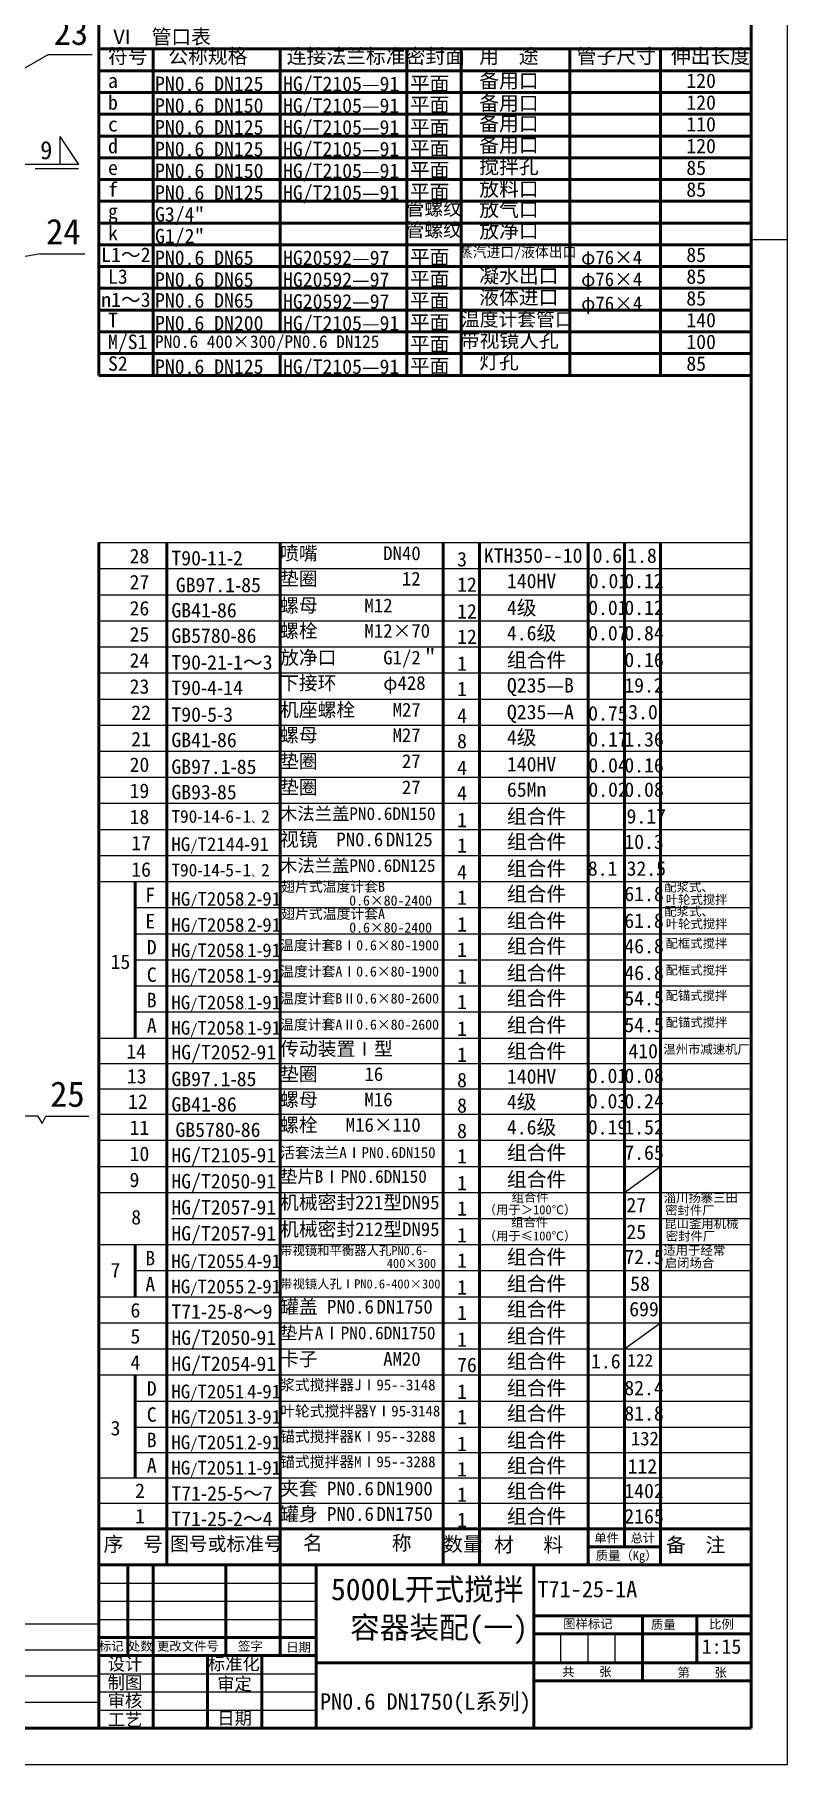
# Model space of a CAD drawing. Extents: x 388 to 3687, y 0 to 977.
# Drawn here: x 2954.1 to 3161.8, y 0.2 to 477.1 of the extents above; entities that cross this region are included whole.
import ezdxf

# ---------------------------------------------------------------- set-up
doc = ezdxf.new("R2010")
doc.units = 0
doc.header["$MEASUREMENT"] = 0
doc.linetypes.add('ACAD_ISO02W100', pattern=[15, 12, -3])
doc.layers.get('0').update_dxf_attribs({"linetype": 'CONTINUOUS'})
doc.layers.add('3', color=5, linetype='ACAD_ISO02W100')
doc.layers.add('图层1', color=1, linetype='CONTINUOUS', lineweight=50)
doc.styles.get("Standard").update_dxf_attribs({"font": 'SIMFANG.TTF'})

msp = doc.modelspace()

# ---------------------------------------------------------------- linework, layer by layer
at = {"linetype": 'Continuous', "lineweight": 25}
for p, q in [((3161.82242, 0.18145), (3161.82242, 841.18145)), ((3151.82242, 420.68145), (3161.82242, 420.68145)), ((2567.82242, 0.18145), (3161.82242, 0.18145))]:
    msp.add_line(p, q, dxfattribs=at)
at = {"linetype": 'Continuous', "lineweight": 50}
for p, q in [((3151.82242, 473.18145), (2971.82242, 473.18145)), ((3151.82242, 467.18145), (2971.82242, 467.18145)), ((3151.82242, 461.18145), (2971.82242, 461.18145)), ((3151.82242, 455.18145), (2971.82242, 455.18145)), ((3151.82242, 449.18145), (2971.82242, 449.18145)), ((3151.82242, 443.18145), (2971.82242, 443.18145)), ((3151.82242, 437.18145), (2971.82242, 437.18145)), ((3151.82242, 431.18145), (2971.82242, 431.18145)), ((3151.82242, 425.18145), (2971.82242, 425.18145)), ((3151.82242, 419.18145), (2971.82242, 419.18145)), ((3151.82242, 413.18145), (2971.82242, 413.18145)), ((3151.82242, 407.18145), (2971.82242, 407.18145)), ((3151.82242, 401.18145), (2971.82242, 401.18145)), ((3151.82242, 395.18145), (2971.82242, 395.18145)), ((3151.82242, 389.18145), (2971.82242, 389.18145)), ((3151.82242, 383.18145), (2971.82242, 383.18145))]:
    msp.add_line(p, q, dxfattribs=at)
for p, q in [((2957.88754, 471.68072), (2922.41084, 451.19206)), ((2957.88754, 471.68072), (2969.97415, 471.68072)), ((2961.05589, 449.00382), (2961.05589, 441.24051)), ((2961.05589, 449.00382), (2966.23366, 441.29566)), ((2966.23366, 441.29566), (2945.76015, 441.29566)), ((2955.83072, 416.72047), (2900.17803, 407.31411)), ((2955.83072, 416.72047), (2967.91733, 416.72047)), ((2971.82242, 337.08477), (3151.82242, 337.08477)), ((2971.82242, 329.89434), (3151.82242, 329.89434)), ((2971.82242, 322.70391), (3151.82242, 322.70391)), ((2971.82242, 315.51349), (3151.82242, 315.51349)), ((2971.82242, 315.51349), (3151.82242, 315.51349)), ((2971.82242, 308.32306), (3151.82242, 308.32306)), ((2971.82242, 301.13263), (3151.82242, 301.13263)), ((2971.82242, 293.9422), (3151.82242, 293.9422)), ((2971.82242, 286.75177), (3151.82242, 286.75177)), ((2971.82242, 279.56134), (3151.82242, 279.56134)), ((2971.82242, 272.37091), (3151.82242, 272.37091)), ((2971.82242, 265.18048), (3151.82242, 265.18048)), ((2971.82242, 257.99005), (3151.82242, 257.99005)), ((2971.82242, 250.79962), (3151.82242, 250.79962)), ((2971.82242, 243.60919), (3151.82242, 243.60919)), ((2981.82242, 236.41876), (3151.82242, 236.41876)), ((2981.82242, 229.22833), (3151.82242, 229.22833)), ((2981.82242, 222.0379), (3151.82242, 222.0379)), ((2981.82242, 214.84747), (3151.82242, 214.84747)), ((2981.82242, 207.65704), (3151.82242, 207.65704)), ((2971.82242, 200.46661), (3151.82242, 200.46661)), ((2971.82242, 200.46661), (3151.82242, 200.46661)), ((2971.82242, 193.46661), (3151.82242, 193.46661)), ((2971.82242, 186.46661), (3151.82242, 186.46661)), ((2943.0255, 179.01982), (2954.8751, 179.01982)), ((2954.8751, 179.01982), (2956.21271, 176.92769)), ((2956.21271, 176.92769), (2957.16501, 178.88266)), ((2957.16501, 178.88266), (2969.01461, 178.88266)), ((2971.82242, 179.46661), (3151.82242, 179.46661)), ((2971.82242, 172.27618), (3151.82242, 172.27618)), ((2971.82242, 165.08575), (3151.82242, 165.08575)), ((3116.82242, 157.89532), (3126.82242, 165.08575)), ((2971.82242, 157.89532), (3151.82242, 157.89532)), ((2991.82242, 150.70489), (3151.82242, 150.70489)), ((2971.82242, 143.51446), (3151.82242, 143.51446)), ((2981.82242, 136.32403), (3151.82242, 136.32403)), ((2971.82242, 129.1336), (3151.82242, 129.1336)), ((2971.82242, 121.94317), (3151.82242, 121.94317)), ((3116.82242, 114.75274), (3126.82242, 121.94317)), ((2971.82242, 114.75274), (3151.82242, 114.75274)), ((2971.82242, 107.56231), (3151.82242, 107.56231)), ((2981.82242, 100.37188), (3151.82242, 100.37188)), ((2981.82242, 93.18145), (3151.82242, 93.18145)), ((2981.82242, 86.18145), (3151.82242, 86.18145)), ((2971.82242, 79.18145), (3151.82242, 79.18145)), ((2971.82242, 72.18145), (3151.82242, 72.18145)), ((2971.82242, 50.18145), (3031.82242, 50.18145)), ((2971.82242, 45.18145), (3031.82242, 45.18145)), ((2791.82242, 38.94317), (2971.82242, 38.94317)), ((2971.82242, 40.18145), (3031.82242, 40.18145)), ((3099.32242, 28.18145), (3099.32242, 36.18145)), ((3106.82242, 28.18145), (3106.82242, 36.18145)), ((3114.32242, 28.18145), (3114.32242, 36.18145)), ((2791.82242, 31.75274), (2971.82242, 31.75274)), ((2791.82242, 31.75274), (2971.82242, 31.75274)), ((2791.82242, 24.56231), (2971.82242, 24.56231)), ((2971.82242, 25.18145), (3031.82242, 25.18145)), ((2971.82242, 20.18145), (3031.82242, 20.18145)), ((2791.82242, 17.37188), (2971.82242, 17.37188)), ((2971.82242, 15.18145), (3031.82242, 15.18145))]:
    msp.add_line(p, q)
at = {"layer": '3'}
msp.add_line((2966.23366, 440.15529), (2945.62669, 440.15529), dxfattribs=at)
at = {"layer": '图层1'}
for p, q in [((2971.82242, 831.18145), (2971.82242, 383.18145)), ((2986.82242, 473.18145), (2986.82242, 383.18145)), ((3021.82242, 473.18145), (3021.82242, 395.18145)), ((3056.82242, 473.18145), (3056.82242, 383.18145)), ((3071.82242, 473.18145), (3071.82242, 383.18145)), ((3101.82242, 473.18145), (3101.82242, 383.18145)), ((3126.82242, 473.18145), (3126.82242, 383.18145)), ((3021.82242, 389.18145), (3021.82242, 383.18145)), ((2971.82242, 337.08477), (2971.82242, 10.18145))]:
    msp.add_line(p, q, dxfattribs=at)
at = {"layer": '图层1', "linetype": 'Continuous', "lineweight": 50}
for p, q in [((3151.82242, 10.18145), (3151.82242, 831.18145)), ((2990.56618, 54.93039), (2990.56618, 336.83372)), ((3021.82242, 55.18145), (3021.82242, 337.08477)), ((3066.82242, 55.18145), (3066.82242, 337.08477)), ((3076.82242, 55.18145), (3076.82242, 337.08477)), ((3106.82242, 55.18145), (3106.82242, 337.08477)), ((3116.82242, 60.16939), (3116.82242, 337.08477)), ((3126.82242, 55.18145), (3126.82242, 337.08477)), ((2981.82242, 229.22833), (2981.82242, 243.60919)), ((2981.82242, 200.46661), (2981.82242, 229.22833)), ((3021.82242, 55.18145), (3021.82242, 179.46661)), ((3106.82242, 55.18145), (3106.82242, 179.46661)), ((3116.82242, 60.16939), (3116.82242, 180.76051)), ((2981.82242, 129.1336), (2981.82242, 143.51446)), ((2981.82242, 79.18145), (2981.82242, 107.56231)), ((2971.82242, 65.18145), (3151.82242, 65.18145)), ((3106.82242, 60.16939), (3126.82242, 60.16939)), ((2971.82242, 55.18145), (3151.82242, 55.18145)), ((2979.82242, 30.18145), (2979.82242, 55.18145)), ((2986.82242, 10.18145), (2986.82242, 55.18145)), ((3006.82242, 30.18145), (3006.82242, 55.18145)), ((3021.82242, 30.18145), (3021.82242, 55.18145)), ((3031.82242, 10.18145), (3031.82242, 55.18145)), ((3091.82242, 10.18145), (3091.82242, 55.18145)), ((3091.82242, 10.18145), (3091.82242, 55.18145)), ((3091.82242, 41.18145), (3151.82242, 41.18145)), ((3121.82242, 23.18145), (3121.82242, 41.18145)), ((3136.82242, 28.18145), (3136.82242, 41.18145)), ((3136.82242, 28.18145), (3136.82242, 41.18145)), ((2971.82242, 35.18145), (3031.82242, 35.18145)), ((3091.82242, 36.18145), (3151.82242, 36.18145)), ((2971.82242, 30.18145), (3031.82242, 30.18145)), ((3001.82242, 10.18145), (3001.82242, 30.18145)), ((3016.82242, 10.18145), (3016.82242, 30.18145)), ((3031.82242, 28.18145), (3143.82242, 28.18145)), ((3031.82242, 28.18145), (3151.82242, 28.18145)), ((3091.82242, 23.18145), (3151.82242, 23.18145)), ((2592.82242, 10.18145), (3151.82242, 10.18145))]:
    msp.add_line(p, q, dxfattribs=at)

# ---------------------------------------------------------------- texts
msp.add_text('9', height=5).set_placement((2955.6178, 442.78547))
at = {"lineweight": 50}
for s, height, p in [('T71-25-1A', 4.5, (3092.84079, 46.2731)), ('设计', 3.5, (2974.25275, 26.13575)), ('标准化', 3.5, (3001.8837, 26.19063)), ('制图', 3.5, (2974.25275, 20.94504)), ('审定', 3.5, (3004.48384, 20.66631)), ('共    张', 2.5, (3099.64904, 24.4985)), ('第    张', 2.5, (3131.50471, 24.30572)), ('审核', 3.5, (2974.25275, 16.04348)), ('PN0.6 DN1750(L系列)', 4.5, (3032.84079, 15.2731)), ('工艺', 3.5, (2974.27503, 10.78606)), ('日期', 3.5, (3004.48384, 11.18819))]:
    msp.add_text(s, height=height, dxfattribs=at).set_placement(p)
at = {"attachment_point": 1}
for s, insert, char_height, width in [('23', (2959.33449, 481.29787), 7, 10.6377), ('Ⅵ  管口表', (2975.475, 478.54529), 4, 90), ('符号', (2974.34736, 473.19487), 4, 90), ('公称规格', (2990.97994, 473.19487), 4, 90), ('连接法兰标准', (3023.68125, 473.19487), 4, 90), ('密封面', (3056.51267, 473.19487), 4, 90), ('用  途', (3076.78834, 473.19487), 4, 90), ('管子尺寸', (3103.69972, 473.19487), 4, 90), ('伸出长度', (3129.67862, 473.19487), 4, 90), ('a', (2974.34736, 466.43644), 4, 90), ('PN0.6 DN125', (2987.31513, 465.59163), 4, 90), ('HG/T2105—91', (3022.64653, 465.59163), 4, 90), ('平面', (3057.64653, 465.59163), 4, 90), ('备用口', (3076.78834, 466.43644), 4, 90), ('120', (3133.9298, 466.43644), 4, 90), ('b', (2974.34736, 460.43644), 4, 90), ('PN0.6 DN150', (2987.31513, 459.59163), 4, 90), ('HG/T2105—91', (3022.64653, 459.59163), 4, 90), ('平面', (3057.64653, 459.78686), 4, 90), ('备用口', (3076.78834, 460.2412), 4, 90), ('120', (3133.9298, 460.43644), 4, 90), ('c', (2974.34736, 454.43644), 4, 90), ('PN0.6 DN125', (2987.31513, 453.59163), 4, 90), ('HG/T2105—91', (3022.64653, 453.59163), 4, 90), ('平面', (3057.64653, 453.59163), 4, 90), ('备用口', (3076.78834, 454.60917), 4, 90), ('110', (3133.9298, 454.43644), 4, 90), ('d', (2974.34736, 448.43644), 4, 90), ('备用口', (3076.78834, 448.69554), 4, 90), ('120', (3133.9298, 448.43644), 4, 90), ('PN0.6 DN125', (2987.31513, 447.59163), 4, 90), ('HG/T2105—91', (3022.64653, 447.59163), 4, 90), ('平面', (3057.64653, 447.78686), 4, 90), ('e', (2974.34736, 442.43644), 4, 90), ('PN0.6 DN150', (2987.31513, 441.59163), 4, 90), ('HG/T2105—91', (3022.64653, 441.59163), 4, 90), ('平面', (3057.64653, 441.78686), 4, 90), ('搅拌孔', (3076.78834, 442.78192), 4, 90), ('85', (3133.9298, 442.43644), 4, 90), ('f', (2974.34736, 436.43644), 4, 90), ('PN0.6 DN125', (2987.31513, 435.59163), 4, 90), ('HG/T2105—91', (3022.64653, 435.59163), 4, 90), ('平面', (3057.64653, 435.78686), 4, 90), ('放料口', (3076.78834, 436.58669), 4, 90), ('85', (3133.9298, 436.43644), 4, 90), ('g', (2974.34736, 430.43644), 4, 90), ('G3/4"', (2987.31513, 429.59163), 4, 90), ('管螺纹', (3056.47548, 431.10849), 3.8, 90), ('放气口', (3076.78834, 430.95466), 4, 90), ('24', (2957.27767, 426.33762), 7, 10.6377), ('k', (2974.34736, 424.43644), 4, 90), ('管螺纹', (3056.47548, 425.19487), 3.8, 90), ('放净口', (3076.78834, 425.04103), 4, 90), ('G1/2"', (2987.31513, 423.59163), 4, 90), ('L1～2', (2972.46692, 418.43644), 4, 90), ('PN0.6 DN65', (2987.31513, 417.59163), 4, 90), ('HG20592—97', (3022.64653, 417.59163), 4, 90), ('平面', (3057.64653, 417.78686), 4, 90), ('蒸汽进口/液体出口', (3071.15018, 418.5642), 2.8, 90), (' φ76×4', (3102.31513, 417.59163), 3.8, 90), ('85', (3133.9298, 418.43644), 4, 90), ('L3', (2974.34736, 412.43644), 4, 90), ('PN0.6 DN65', (2987.31513, 411.59163), 4, 90), ('HG20592—97', (3022.64653, 411.59163), 4, 90), ('平面', (3057.64653, 411.78686), 4, 90), ('凝水出口', (3076.78834, 412.65057), 4, 90), (' φ76×4', (3102.31513, 411.59163), 3.8, 90), ('85', (3133.9298, 412.43644), 4, 90), ('n1～3', (2972.46692, 406.04598), 4, 90), ('PN0.6 DN65', (2987.31513, 405.85075), 4, 90), ('HG20592—97', (3022.64653, 405.59163), 4, 90), ('平面', (3057.64653, 405.78686), 4, 90), ('液体进口', (3076.78834, 406.73694), 4, 90), ('85', (3133.9298, 406.43644), 4, 90), ('温度计套管口', (3071.71399, 400.54171), 3.8, 90), (' φ76×4', (3102.31513, 404.95189), 3.8, 90), ('T', (2974.34736, 400.43644), 4, 90), ('PN0.6 DN200', (2987.31513, 399.59163), 4, 90), ('HG/T2105—91', (3022.64653, 399.59163), 4, 90), ('平面', (3057.64653, 399.78686), 4, 90), ('140', (3133.9298, 400.43644), 4, 90), ('M/S1', (2974.34736, 394.43644), 4, 90), ('PN0.6 400×300/PN0.6 DN125', (2987.31513, 394.24121), 3.5, 90), ('平面', (3057.64653, 393.78686), 4, 90), ('带视镜人孔', (3071.4321, 394.90968), 4, 90), ('100', (3133.9298, 394.43644), 4, 90), ('S2', (2974.34736, 388.43644), 4, 90), ('PN0.6 DN125', (2987.31513, 387.59163), 4, 90), ('HG/T2105—91', (3022.64653, 387.59163), 4, 90), ('平面', (3057.64653, 387.78686), 4, 90), ('灯孔', (3076.78834, 388.99605), 4, 90), ('85', (3133.9298, 388.43644), 4, 90), ('28', (2980.29834, 335.35792), 4, 10.2875), ('T90\\fTahoma|b0|i0|c0|p32;-\\f仿宋_GB2312|b0|i0|c134|p49;11\\fTahoma|b0|i0|c0|p32;-\\f仿宋_GB2312|b0|i0|c134|p49;2', (2991.83539, 334.80313), 4, 45), ('喷嘴       DN40', (3021.82242, 336.0324), 3.8, 60), ('3', (3070.66921, 334.49724), 4, 10), ('KTH350--10', (3078.0567, 335.49947), 4, 45), ('0.6', (3108.0695, 335.49947), 4, 22.7091), ('1.8', (3117.61317, 335.49947), 4, 22.7091), ('垫圈         12', (3021.82242, 329.0324), 3.8, 60), ('27', (2980.29834, 328.16749), 4, 10.2875), ('GB97.1\\fTahoma|b0|i0|c0|p32;-\\f仿宋_GB2312|b0|i0|c134|p49;85', (2993.06134, 327.39503), 4, 45), ('12', (3070.66921, 327.49724), 4, 10), ('140HV', (3084.41914, 328.49947), 4, 22.7091), ('0.01', (3107.00907, 328.49947), 4, 22.7091), ('0.12', (3116.81786, 328.49947), 4, 22.7091), ('26', (2980.29834, 320.97706), 4, 10.2875), ('GB41\\fTahoma|b0|i0|c0|p32;-\\f仿宋_GB2312|b0|i0|c134|p49;86', (2991.83539, 320.42227), 4, 45), ('螺母     M12', (3021.82242, 321.65154), 3.8, 60), ('12', (3070.66921, 320.11638), 4, 10), ('4级', (3084.41914, 321.11861), 4, 22.7091), ('0.01', (3106.84394, 321.11861), 4, 22.7091), ('0.12', (3116.81786, 321.11861), 4, 22.7091), ('螺栓     M12×70', (3021.82242, 314.65154), 3.8, 60), ('25', (2980.29834, 313.78663), 4, 10.2875), ('GB5780\\fTahoma|b0|i0|c0|p32;-\\f仿宋_GB2312|b0|i0|c134|p49;86', (2991.83539, 313.42227), 4, 45), ('12', (3070.66921, 313.11638), 4, 10), ('4.6级', (3084.41914, 314.11861), 4, 22.7091), ('0.07', (3106.84394, 314.10594), 4, 22.7091), ('0.84', (3116.81786, 314.11861), 4, 22.7091), ('24', (2980.29834, 306.5962), 4, 10.2875), ('T90\\fTahoma|b0|i0|c0|p32;-\\f仿宋_GB2312|b0|i0|c134|p49;21\\fTahoma|b0|i0|c0|p32;-\\f仿宋_GB2312|b0|i0|c134|p49;1～3', (2991.83539, 306.04141), 4, 45), ('放净口     G1/2＂', (3021.82242, 307.27068), 3.8, 60), ('1', (3070.66921, 305.73552), 4, 10), ('组合件', (3084.41914, 306.73775), 4, 22.7091), ('0.16', (3116.81786, 306.73775), 4, 22.7091), ('下接环     φ428', (3021.82242, 300.27068), 3.8, 60), ('23', (2980.29834, 299.40577), 4, 10.2875), ('T90\\fTahoma|b0|i0|c0|p32;-\\f仿宋_GB2312|b0|i0|c134|p49;4\\fTahoma|b0|i0|c0|p32;-\\f仿宋_GB2312|b0|i0|c134|p49;14', (2991.83539, 299.04141), 4, 45), ('1', (3070.66921, 298.73552), 4, 10), ('Q235—B', (3084.41914, 299.73775), 4, 22.7091), ('19.2', (3116.81786, 299.73775), 4, 22.7091), ('22', (2980.7542, 292.17687), 4, 10.2875), ('T90\\fTahoma|b0|i0|c0|p32;-\\f仿宋_GB2312|b0|i0|c134|p49;5\\fTahoma|b0|i0|c0|p32;-\\f仿宋_GB2312|b0|i0|c134|p49;3', (2991.83539, 291.66055), 4, 45), ('机座螺栓    M27', (3021.82242, 292.88982), 3.8, 60), ('4', (3070.66921, 291.35466), 4, 10), ('Q235—A', (3084.41914, 292.35689), 4, 22.7091), ('0.75', (3106.84394, 292.00077), 4, 22.7091), ('3.0', (3117.88618, 292.35689), 4, 22.7091), ('螺母        M27', (3021.82242, 285.88982), 3.8, 60), ('21', (2980.7542, 284.89761), 4, 10.2875), ('GB41\\fTahoma|b0|i0|c0|p32;-\\f仿宋_GB2312|b0|i0|c134|p49;86', (2991.83539, 284.66055), 4, 45), ('8', (3070.66921, 284.35466), 4, 10), ('4级', (3084.41914, 285.35689), 4, 22.7091), ('0.17', (3106.89784, 284.84893), 4, 22.7091), ('1.36', (3116.81786, 284.84893), 4, 22.7091), ('20', (2980.29834, 277.83448), 4, 10.2875), ('GB97.1\\fTahoma|b0|i0|c0|p32;-\\f仿宋_GB2312|b0|i0|c134|p49;85', (2991.83539, 277.27969), 4, 45), ('垫圈         27', (3021.82242, 278.69939), 3.8, 60), ('4', (3070.66921, 276.9738), 4, 10), ('140HV', (3084.41914, 277.97603), 4, 22.7091), ('0.04', (3106.89784, 277.6838), 4, 22.7091), ('0.16', (3116.81786, 277.6838), 4, 22.7091), ('垫圈         27', (3021.82242, 271.50896), 3.8, 60), ('19', (2980.29834, 270.64405), 4, 10.2875), ('GB93\\fTahoma|b0|i0|c0|p32;-\\f仿宋_GB2312|b0|i0|c134|p49;85', (2991.83539, 270.27969), 4, 45), ('4', (3070.66921, 269.9738), 4, 10), ('65Mn', (3084.41914, 270.97603), 4, 22.7091), ('0.02', (3106.89784, 270.97603), 4, 22.7091), ('0.08', (3116.81786, 270.97603), 4, 22.7091), ('18', (2980.29834, 263.45362), 4, 10.2875), ('T90\\fTahoma|b0|i0|c0|p32;-\\f仿宋_GB2312|b0|i0|c134|p49;14\\fTahoma|b0|i0|c0|p32;-\\f仿宋_GB2312|b0|i0|c134|p49;6-1\\H2;、\\H3.5;2', (2991.83539, 263.30558), 3.5, 45), ('木法兰盖PN0.6DN150', (3021.82242, 264.07749), 3.5, 60), ('1', (3070.66921, 262.59294), 4, 10), ('组合件', (3084.41914, 263.59517), 4, 22.7091), ('9.17', (3117.42833, 263.59517), 4, 22.7091), ('视镜  PN0.6\\H0.95; \\H3.8;DN125', (3021.82242, 257.1281), 3.8, 60), ('17', (2980.7542, 256.22472), 4, 10.2875), ('HG\\H3;/\\H3.8;T2144\\fTahoma|b0|i0|c0|p32;-\\f仿宋_GB2312|b0|i0|c134|p49;91', (2991.83539, 255.82344), 3.8, 45), ('1', (3070.66921, 255.59294), 4, 10), ('组合件', (3084.41914, 256.59517), 4, 22.7091), ('10.3', (3116.81786, 256.59517), 4, 22.7091), ('16', (2980.7542, 248.94546), 4, 10.2875), ('T90\\fTahoma|b0|i0|c0|p32;-\\f仿宋_GB2312|b0|i0|c134|p49;14\\fTahoma|b0|i0|c0|p32;-\\f仿宋_GB2312|b0|i0|c134|p49;5-1\\H2;、\\H3.5;2', (2991.83539, 248.51798), 3.5, 45), ('木法兰盖PN0.6DN125', (3021.82242, 249.74724), 3.5, 60), ('4', (3070.66921, 248.21208), 4, 10), ('组合件', (3084.41914, 249.21431), 4, 22.7091), ('8.1', (3106.74526, 249.21431), 4, 22.7091), ('32.5', (3117.42833, 249.21431), 4, 22.7091), ('翅片式温度计套B', (3022.12766, 243.59838), 2.8, 60), ('配浆式、', (3127.8357, 243.35546), 2.5, 80), ('F', (2984.64137, 241.88233), 4, 10.2875), ('HG\\H3;/\\H3.8;T2058\\fTahoma|b0|i0|c0|p32;\\H2;.\\f仿宋_GB2312|b0|i0|c134|p49;\\H3.8;2\\fTahoma|b0|i0|c0|p32;-\\f仿宋_GB2312|b0|i0|c134|p49;91', (2991.83539, 240.75626), 3.8, 45), ('0.6×80-2400', (3040.89935, 239.78714), 2.8, 60), ('1', (3070.66921, 241.21208), 4, 10), ('组合件', (3084.41914, 242.21431), 4, 22.7091), ('61.8', (3116.81786, 242.21431), 4, 22.7091), ('叶轮式搅拌', (3128.24616, 239.91123), 2.5, 80), ('E', (2984.64137, 234.6919), 4, 10.2875), ('翅片式温度计套A', (3022.12766, 236.12835), 2.8, 60), ('1', (3070.66921, 233.83122), 4, 10), ('组合件', (3084.41914, 234.83345), 4, 22.7091), ('61.8', (3116.81786, 234.83345), 4, 22.7091), ('配浆式、', (3127.8357, 236.64769), 2.5, 80), ('HG\\H3;/\\H3.8;T2058\\fTahoma|b0|i0|c0|p32;\\H2;.\\f仿宋_GB2312|b0|i0|c134|p49;\\H3.8;2\\fTahoma|b0|i0|c0|p32;-\\f仿宋_GB2312|b0|i0|c134|p49;91', (2991.83539, 233.56583), 3.8, 45), ('0.6×80-2400', (3040.89935, 232.31712), 2.8, 60), ('叶轮式搅拌', (3128.24616, 233.20346), 2.5, 80), ('D', (2985.05582, 227.5133), 4, 10.2875), ('HG\\H3;/\\H3.8;T2058\\fTahoma|b0|i0|c0|p32;\\H2;.\\f仿宋_GB2312|b0|i0|c134|p49;\\H3.8;1\\fTahoma|b0|i0|c0|p32;-\\f仿宋_GB2312|b0|i0|c134|p49;91', (2991.83539, 226.56583), 3.8, 45), ('温度计套BⅠ0.6×80-1900', (3021.82242, 227.43873), 2.8, 60), ('1', (3070.66921, 226.83122), 4, 10), ('组合件', (3084.41914, 227.83345), 4, 22.7091), ('46.8', (3116.81786, 227.83345), 4, 22.7091), ('配框式搅拌', (3128.19596, 227.83345), 2.5, 80), ('15', (2975.05582, 223.49977), 4, 10.2875), ('C', (2985.05582, 219.93018), 4, 10.2875), ('HG\\H3;/\\H3.8;T2058\\fTahoma|b0|i0|c0|p32;\\H2;.\\f仿宋_GB2312|b0|i0|c134|p49;\\H3.8;1\\fTahoma|b0|i0|c0|p32;-\\f仿宋_GB2312|b0|i0|c134|p49;91', (2991.83539, 219.56583), 3.8, 45), ('温度计套AⅠ0.6×80-1900', (3021.82242, 220.2214), 2.8, 60), ('组合件', (3084.41914, 220.45259), 4, 22.7091), ('46.8', (3116.81786, 220.45259), 4, 22.7091), ('配框式搅拌', (3128.19596, 220.45259), 2.5, 80), ('1', (3070.66921, 219.45036), 4, 10), ('B', (2985.05582, 212.93018), 4, 10.2875), ('HG\\H3;/\\H3.8;T2058\\fTahoma|b0|i0|c0|p32;\\H2;.\\f仿宋_GB2312|b0|i0|c134|p49;\\H3.8;1\\fTahoma|b0|i0|c0|p32;-\\f仿宋_GB2312|b0|i0|c134|p49;91', (2991.83539, 212.18497), 3.8, 45), ('温度计套BⅡ0.6×80-2600', (3021.82242, 212.78536), 2.8, 60), ('1', (3070.66921, 212.45036), 4, 10), ('组合件', (3084.41914, 213.45259), 4, 22.7091), ('54.5', (3116.81786, 213.45259), 4, 22.7091), ('配锚式搅拌', (3128.19596, 213.45259), 2.5, 80), ('A', (2985.05582, 205.93018), 4, 10.2875), ('HG\\H3;/\\H3.8;T2058\\fTahoma|b0|i0|c0|p32;\\H2;.\\f仿宋_GB2312|b0|i0|c134|p49;\\H3.8;1\\fTahoma|b0|i0|c0|p32;-\\f仿宋_GB2312|b0|i0|c134|p49;91', (2991.83539, 205.18497), 3.8, 45), ('温度计套AⅡ0.6×80-2600', (3021.82242, 205.56804), 2.8, 60), ('组合件', (3084.41914, 206.07173), 4, 22.7091), ('54.5', (3116.81786, 206.07173), 4, 22.7091), ('配锚式搅拌', (3128.19596, 206.07173), 2.5, 80), ('1', (3070.66921, 205.0695), 4, 10), ('14', (2979.4003, 198.78643), 4, 10.2875), ('HG/T2052\\fTahoma|b0|i0|c0|p32;-\\f仿宋_GB2312|b0|i0|c134|p49;91', (2991.83539, 198.56583), 4, 45), ('传动装置Ⅰ型', (3021.82242, 199.41423), 3.8, 60), ('1', (3070.66921, 197.87907), 4, 10), ('组合件', (3084.41914, 198.8813), 4, 22.7091), ('410', (3117.93736, 198.8813), 4, 22.7091), ('温州市减速机厂', (3127.58942, 198.63762), 2.5, 80), ('13', (2979.54561, 191.93018), 4, 10.2875), ('GB97.1\\fTahoma|b0|i0|c0|p32;-\\f仿宋_GB2312|b0|i0|c134|p49;85', (2991.83539, 191.18497), 4, 45), ('垫圈     16', (3021.82242, 192.41423), 3.8, 60), ('8', (3070.66921, 190.87907), 4, 10), ('140HV', (3084.41914, 191.8813), 4, 22.7091), ('0.01', (3106.7423, 192.07173), 4, 22.7091), ('0.08', (3116.81786, 192.07173), 4, 22.7091), ('25', (2958.39096, 188.49981), 7, 10.6377), ('12', (2979.8575, 184.93018), 4, 10.2875), ('GB41\\fTahoma|b0|i0|c0|p32;-\\f仿宋_GB2312|b0|i0|c134|p49;86', (2991.83539, 184.18497), 4, 45), ('螺母     M16', (3021.82242, 185.41423), 3.8, 60), ('8', (3070.66921, 183.87907), 4, 10), ('4级', (3084.41914, 184.8813), 4, 22.7091), ('0.03', (3106.7423, 185.07173), 4, 22.7091), ('0.24', (3116.81786, 185.07173), 4, 22.7091), ('11', (2980.29834, 177.73975), 4, 10.2875), ('GB5780\\fTahoma|b0|i0|c0|p32;-\\f仿宋_GB2312|b0|i0|c134|p49;86', (2992.9549, 177.18497), 4, 45), ('螺栓   M16×110', (3021.82242, 178.41423), 3.8, 60), ('8', (3070.66921, 176.87907), 4, 10), ('4.6级', (3084.41914, 177.8813), 4, 22.7091), ('0.19', (3106.7423, 177.8813), 4, 22.7091), ('1.52', (3116.81786, 177.8813), 4, 22.7091), ('10', (2980.29834, 170.54932), 4, 10.2875), ('HG/T2105\\fTahoma|b0|i0|c0|p32;-\\f仿宋_GB2312|b0|i0|c134|p49;91', (2991.83539, 170.18497), 4, 45), ('活套法兰AⅠPN0.6DN150', (3021.82242, 170.37774), 3, 60), ('1', (3070.66921, 169.87907), 4, 10), ('组合件', (3084.41914, 170.8813), 4, 22.7091), ('7.65', (3116.81786, 170.8813), 4, 22.7091), ('9', (2980.29834, 163.35889), 4, 10.2875), ('HG/T2050\\fTahoma|b0|i0|c0|p32;-\\f仿宋_GB2312|b0|i0|c134|p49;91', (2991.83539, 162.99454), 4, 45), ('垫片BⅠPN0.6DN150', (3021.82242, 164.03337), 3.5, 60), ('1', (3070.66921, 162.49821), 4, 10), ('组合件', (3084.41914, 163.50044), 4, 22.7091), ('机械密封221型DN95', (3021.82242, 157.03337), 3.8, 60), ('组合件', (3085.73265, 157.81215), 2.5, 80), ('淄川扬寨三田', (3127.67152, 157.68743), 2.5, 80), ('8', (2980.7542, 153.05813), 4, 10.2875), ('HG/T2057\\fTahoma|b0|i0|c0|p32;-\\f仿宋_GB2312|b0|i0|c134|p49;91', (2991.83539, 155.80411), 4, 45), ('1', (3070.66921, 155.49821), 4, 10), ('（用于＞100℃）', (3078.01576, 154.3683), 2.5, 80), ('27', (3117.39252, 156.41843), 4, 22.7091), ('密封件厂', (3128.08198, 154.24321), 2.5, 80), ('HG/T2057\\fTahoma|b0|i0|c0|p32;-\\f仿宋_GB2312|b0|i0|c134|p49;91', (2991.83539, 148.61368), 4, 45), ('机械密封212型DN95', (3021.82242, 149.65251), 3.8, 60), ('1', (3070.66921, 148.11735), 4, 10), ('组合件', (3085.56846, 150.92371), 2.5, 80), ('25', (3117.39252, 149.03757), 4, 22.7091), ('昆山釜用机械', (3127.8357, 150.55296), 2.5, 80), ('带视镜和平衡器人孔PN0.6-', (3021.82242, 143.10063), 2.5, 80), ('（用于≤100℃）', (3078.01576, 147.15182), 2.5, 80), ('适用于经常', (3127.58942, 143.17248), 2.5, 80), ('密封件厂', (3128.24616, 147.10874), 2.5, 80), ('7', (2975.05582, 138.48614), 4, 10.2875), ('B', (2984.64137, 141.7876), 4, 10.2875), ('HG\\H3;/\\H3.8;T2055\\fTahoma|b0|i0|c0|p32;\\H2;.\\f仿宋_GB2312|b0|i0|c134|p49;\\H3.8;4\\fTahoma|b0|i0|c0|p32;-\\f仿宋_GB2312|b0|i0|c134|p49;91', (2991.83539, 140.85196), 3.8, 45), ('400×300', (3051.28061, 139.59108), 2.5, 80), ('1', (3070.66921, 141.11735), 4, 10), ('组合件', (3084.41914, 142.11958), 4, 22.7091), ('72.5', (3116.81786, 142.11958), 4, 22.7091), ('启闭场合', (3127.99989, 139.72825), 2.5, 80), ('A', (2984.64137, 134.59717), 4, 10.2875), ('HG\\H3;/\\H3.8;T2055\\fTahoma|b0|i0|c0|p32;\\H2;.\\f仿宋_GB2312|b0|i0|c134|p49;\\H3.8;2\\fTahoma|b0|i0|c0|p32;-\\f仿宋_GB2312|b0|i0|c134|p49;91', (2991.83539, 133.85196), 3.8, 45), ('带视镜人孔ⅠPN0.6-400×300', (3021.82242, 133.92182), 2.5, 80), ('1', (3070.66921, 133.73649), 4, 10), ('组合件', (3084.41914, 134.73872), 4, 22.7091), ('58', (3118.43941, 134.73872), 4, 22.7091), ('罐盖 PN0.6\\H0.95; \\H3.8;DN1750', (3021.82242, 128.27165), 3.8, 60), ('6', (2980.54146, 127.40674), 4, 10.2875), ('T71\\fTahoma|b0|i0|c0|p32;-\\f仿宋_GB2312|b0|i0|c134|p49;25\\fTahoma|b0|i0|c0|p32;-\\f仿宋_GB2312|b0|i0|c134|p49;8～9', (2991.83539, 127.04239), 4, 45), ('1', (3070.66921, 126.73649), 4, 10), ('组合件', (3084.41914, 127.73872), 4, 22.7091), ('699', (3118.16916, 127.73872), 4, 22.7091), ('5', (2980.54146, 120.21631), 4, 10.2875), ('HG/T2050\\fTahoma|b0|i0|c0|p32;-\\f仿宋_GB2312|b0|i0|c134|p49;91', (2991.83539, 119.85196), 4, 45), ('垫片AⅠPN0.6DN1750', (3021.82242, 120.89079), 3.5, 60), ('1', (3070.66921, 119.35563), 4, 10), ('组合件', (3084.41914, 120.35786), 4, 22.7091), ('4', (2980.54146, 113.02588), 4, 10.2875), ('HG/T2054\\fTahoma|b0|i0|c0|p32;-\\f仿宋_GB2312|b0|i0|c134|p32;91', (2991.83539, 112.66153), 4, 45), ('卡子       AM20', (3021.82242, 113.89079), 3.8, 60), ('76', (3070.66921, 112.35563), 4, 10), ('组合件', (3084.41914, 113.35786), 4, 22.7091), ('1.6', (3107.62863, 113.35786), 4, 22.7091), ('122', (3117.62863, 113.35786), 3.5, 22.7091), ('D', (2985.05582, 105.83545), 4, 10.2875), ('HG\\H3;/\\H3.8;T2051\\fTahoma|b0|i0|c0|p32;\\H2;.\\f仿宋_GB2312|b0|i0|c134|p49;\\H3.8;4\\fTahoma|b0|i0|c0|p32;-\\f仿宋_GB2312|b0|i0|c134|p49;91', (2991.83539, 104.89981), 3.8, 45), ('浆式搅拌器JⅠ95--3148', (3021.82242, 106.3195), 3, 60), ('组合件', (3084.41914, 105.97701), 4, 22.7091), ('82.4', (3116.81786, 105.97701), 4, 22.7091), ('1', (3070.66921, 104.97477), 4, 10), ('C', (2985.05582, 98.64502), 4, 10.2875), ('HG\\H3;/\\H3.8;T2051\\fTahoma|b0|i0|c0|p32;\\H2;.\\f仿宋_GB2312|b0|i0|c134|p49;\\H3.8;3\\fTahoma|b0|i0|c0|p32;-\\f仿宋_GB2312|b0|i0|c134|p49;91', (2991.83539, 97.89981), 3.8, 45), ('叶轮式搅拌器YⅠ95\\fTahoma|b0|i0|c0|p32;-\\f仿宋_GB2312|b0|i0|c134|p49;3148', (3021.82242, 99.12907), 3, 60), ('1', (3070.66921, 97.97477), 4, 10), ('组合件', (3084.41914, 98.97701), 4, 22.7091), ('81.8', (3116.81786, 98.97701), 4, 22.7091), ('3', (2975.05582, 94.89766), 4, 10.2875), ('B', (2985.05582, 91.64502), 4, 10.2875), ('HG\\H3;/\\H3.8;T2051\\fTahoma|b0|i0|c0|p32;\\H2;.\\f仿宋_GB2312|b0|i0|c134|p49;\\H3.8;2\\fTahoma|b0|i0|c0|p32;-\\f仿宋_GB2312|b0|i0|c134|p49;91', (2991.83539, 90.89981), 3.8, 45), ('锚式搅拌器KⅠ95--3288', (3021.82242, 92.12907), 3, 60), ('组合件', (3084.41914, 91.59615), 4, 22.7091), ('132', (3118.59626, 91.94146), 3.8, 22.7091), ('1', (3070.66921, 90.59391), 4, 10), ('A', (2985.05582, 84.64502), 4, 10.2875), ('HG\\H3;/\\H3.8;T2051\\fTahoma|b0|i0|c0|p32;\\H2;.\\f仿宋_GB2312|b0|i0|c134|p49;\\H3.8;1\\fTahoma|b0|i0|c0|p32;-\\f仿宋_GB2312|b0|i0|c134|p49;91', (2991.83539, 83.89981), 3.8, 45), ('锚式搅拌器MⅠ95--3288', (3021.82242, 85.12907), 3, 60), ('1', (3070.66921, 83.59391), 4, 10), ('组合件', (3084.41914, 84.59615), 4, 22.7091), ('112', (3117.71727, 84.37146), 4, 22.7091), ('2', (2981.82242, 77.64502), 4, 10.2875), ('T71\\fTahoma|b0|i0|c0|p32;-\\f仿宋_GB2312|b0|i0|c134|p49;25\\fTahoma|b0|i0|c0|p32;-\\f仿宋_GB2312|b0|i0|c134|p49;5～7', (2991.83539, 76.89981), 4, 45), ('夹套 PN0.6\\H0.95; \\H3.8;DN1900', (3021.82242, 78.12907), 3.8, 60), ('1', (3070.66921, 76.59391), 4, 10), ('组合件', (3084.41914, 77.59615), 4, 22.7091), ('1402', (3116.81786, 77.59615), 4, 22.7091), ('罐身 PN0.6\\H0.95; \\H3.8;DN1750', (3021.82242, 71.12907), 3.8, 60), ('1', (2981.82242, 70.64502), 4, 10.2875), ('T71\\fTahoma|b0|i0|c0|p32;-\\f仿宋_GB2312|b0|i0|c134|p49;25\\fTahoma|b0|i0|c0|p32;-\\f仿宋_GB2312|b0|i0|c134|p49;2～4', (2991.83539, 69.89981), 4, 45), ('1', (3070.66921, 69.59391), 4, 10), ('组合件', (3084.41914, 70.59615), 4, 22.7091), ('2165', (3116.81786, 70.59615), 4, 22.7091), ('5000L开式搅拌                  ', (3035.86723, 51.46653), 6, 56.9028), ('容器装配(一)', (3041.14276, 40.93806), 6, 56.9028), ('1:15', (3138.20439, 34.68145), 4, 15)]:
    msp.add_mtext(s, dxfattribs=dict(at, insert=insert, char_height=char_height, width=width))
at = {"lineweight": 50, "attachment_point": 1}
for s, insert, char_height, width in [('序  号', (2973.13321, 62.92899), 4, 39.0375), ('图号或标准号', (2991.46023, 62.90607), 3.8, 40), ('名       称', (3028.15859, 63.24807), 4, 50), ('数量', (3066.82242, 62.92899), 4, 15), ('材   料', (3080.87292, 62.74409), 4, 30), (' 单件', (3106.82242, 63.87548), 2.5, 20), (' 总计', (3116.82242, 63.87548), 2.5, 10), (' \\H4;备  注', (3126.96126, 62.69749), 2, 30), ('质量（Kg）', (3108.92139, 59.03676), 2.5, 20), ('图样标记', (3099.93663, 40.21321), 2.5, 20.179), ('质量', (3124.17078, 40.02035), 2.5, 10.4274), ('比例', (3140.19815, 40.11678), 2.5, 9.3654), ('标记', (2971.82242, 34.04576), 2.5, 15), ('处数', (2979.82242, 34.04576), 2.5, 7), ('更改文件号', (2987.86039, 34.04576), 2.5, 20), ('  签字', (3006.82242, 34.04576), 2.5, 15), (' 日期', (3021.82242, 33.75147), 2.5, 10)]:
    msp.add_mtext(s, dxfattribs=dict(at, insert=insert, char_height=char_height, width=width))

doc.saveas('drawing.dxf')
